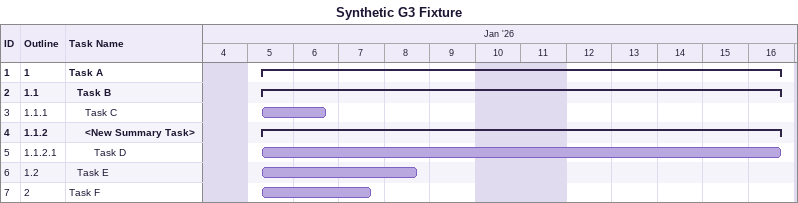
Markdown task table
Synthetic G3 Fixture

| ID | WBS | Task | Start | Finish |
|---|---|---|---|---|
| 1 | 1 | **Task A** | 2026-01-05 | 2026-01-16 |
| 2 | 1.1 | **Task B** | 2026-01-05 | 2026-01-16 |
| 3 | 1.1.1 | Task C | 2026-01-05 | 2026-01-06 |
| 4 | 1.1.2 | **<New Summary Task>** | 2026-01-05 | 2026-01-16 |
| 5 | 1.1.2.1 | Task D | 2026-01-05 | 2026-01-16 |
| 6 | 1.2 | Task E | 2026-01-05 | 2026-01-08 |
| 7 | 2 | Task F | 2026-01-05 | 2026-01-07 |
